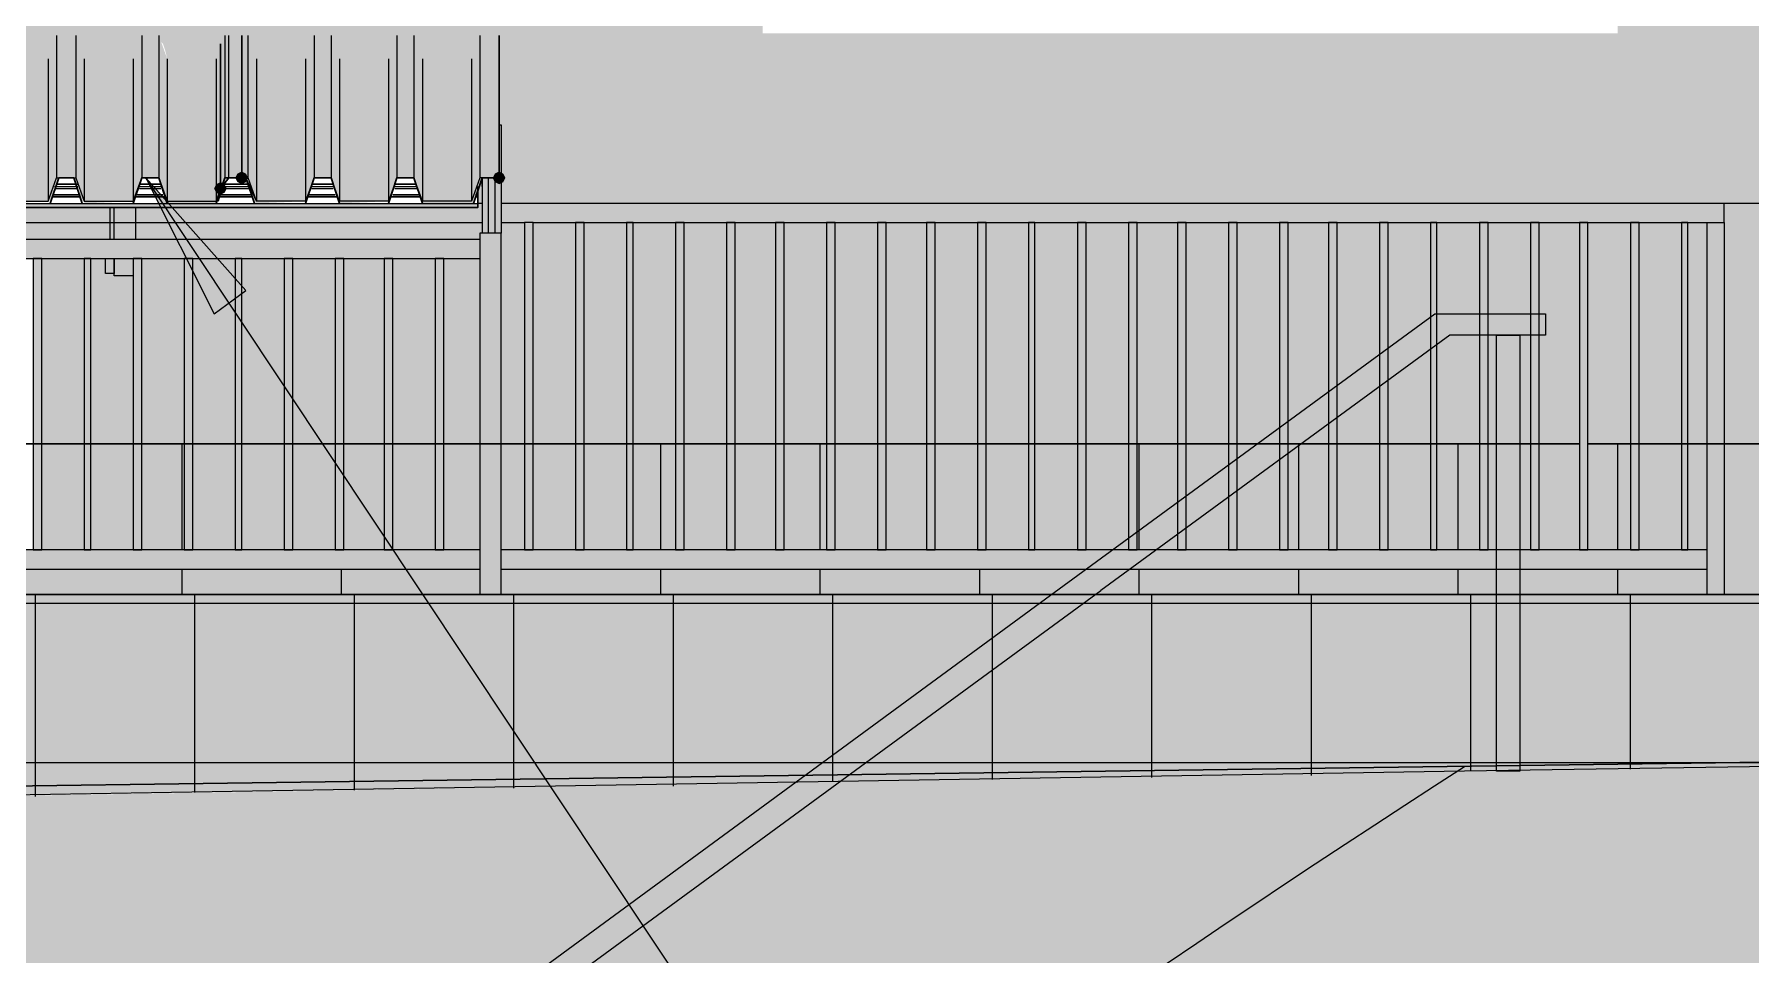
# Model space of a CAD drawing. Header units: millimetres. Extents: x -11345 to 411485, y -9810 to 73012.
# Drawn here: x 310653 to 314069, y 27571 to 29404 of the extents above; entities that cross this region are included whole.
import ezdxf

# ---------------------------------------------------------------- set-up
doc = ezdxf.new("R2010")
doc.units = ezdxf.units.MM
for name, color, linetype in [('PDF _Аннотация', 7, 'Continuous'), ('PDF _Крыша штриховка', 7, 'Continuous'), ('PDF _Линии', 7, 'Continuous'), ('PDF _Размеры-100', 7, 'Continuous'), ('PDF _Узлы', 7, 'Continuous')]:
    doc.layers.add(name, color=color, linetype=linetype)
for name, color, linetype, true_color in [('PDF _Крыша', 9, 'Continuous', 0x808080), ('PDF _Обобщенные модели', 7, 'Continuous', 0xb5bcbf), ('PDF _Ограждение', 7, 'Continuous', 0x7f7f7f), ('PDF _Стены штриховка поверхности', 7, 'Continuous', 0xcacbcc)]:
    doc.layers.add(name, color=color, linetype=linetype, true_color=true_color)

msp = doc.modelspace()

# ---------------------------------------------------------------- hatches: boundary and pattern name
at = {"layer": 'PDF _Аннотация', "transparency": 33554687}
msp.add_hatch(color=256, dxfattribs=at).paths.add_polyline_path([(311074.0257, 28893.50144), (310875.07289, 29117.85248), (310989.36493, 28893.50144), (311010.53012, 28846.93802)])
at = {"layer": 'PDF _Крыша', "true_color": 0x444f5b, "transparency": 33554559}
msp.add_hatch(color=251, dxfattribs=at).paths.add_polyline_path([(311535.42688, 29067.05602), (308038.9372, 29067.05602), (308038.9372, 29058.58994), (311535.42688, 29058.58994)])
at = {"layer": 'PDF _Линии', "transparency": 33554559}
for points in [[(311035.92835, 29096.68728), (311031.69531, 29105.15336), (311023.22924, 29109.3864), (311014.76316, 29105.15336), (311010.53012, 29096.68728), (311014.76316, 29088.22121), (311023.22924, 29083.98817), (311031.69531, 29088.22121)], [(311078.25874, 29117.85248), (311074.0257, 29126.31855), (311065.55962, 29130.55159), (311057.09354, 29126.31855), (311052.86051, 29117.85248), (311057.09354, 29109.3864), (311065.55962, 29105.15336), (311074.0257, 29109.3864)], [(311590.45638, 29117.85248), (311586.22334, 29126.31855), (311577.75726, 29130.55159), (311569.29118, 29126.31855), (311565.05815, 29117.85248), (311569.29118, 29109.3864), (311577.75726, 29105.15336), (311586.22334, 29109.3864)]]:
    msp.add_hatch(color=256, dxfattribs=at).paths.add_polyline_path(points)
at = {"layer": 'PDF _Обобщенные модели', "true_color": 0x51565c, "transparency": 33554559}
h = msp.add_hatch(color=251, dxfattribs=at)
h.paths.add_polyline_path([(311539.65992, 29401.46604), (311522.72776, 29354.90262), (311425.36788, 29354.90262), (311408.43573, 29401.46604), (311374.57142, 29401.46604), (311357.63927, 29354.90262), (311260.27938, 29354.90262), (311243.34723, 29401.46604), (311209.48292, 29401.46604), (311192.55077, 29354.90262), (311095.19089, 29354.90262), (311078.25874, 29401.46604), (311031.69531, 29401.46604), (311027.46228, 29388.76693), (311023.22924, 29384.53389), (311023.22924, 29371.83478), (311014.76316, 29354.90262), (310917.40328, 29354.90262), (310900.47113, 29401.46604), (310866.60682, 29401.46604), (310849.67466, 29354.90262), (310752.31478, 29354.90262), (310735.38263, 29401.46604), (310697.28528, 29401.46604), (310680.35313, 29354.90262), (310582.99325, 29354.90262), (310566.0611, 29401.46604), (310561.82806, 29401.46604), (310561.82806, 29405.69908), (310527.96375, 29405.69908), (310523.73071, 29397.23301), (310511.0316, 29384.53389), (310511.0316, 29354.90262), (310413.67172, 29354.90262), (310396.73956, 29405.69908), (310362.87525, 29405.69908), (310345.9431, 29354.90262), (310248.58322, 29354.90262), (310231.65107, 29405.69908), (310193.55372, 29405.69908), (310176.62157, 29354.90262), (310079.26169, 29354.90262), (310062.32953, 29405.69908), (310028.46523, 29405.69908), (310011.53307, 29354.90262), (309914.17319, 29354.90262), (309897.24104, 29405.69908), (309863.37673, 29401.46604), (309863.37673, 29232.14451), (309859.14369, 29354.90262), (309859.14369, 29401.46604), (309846.44458, 29354.90262), (309744.85166, 29354.90262), (309727.9195, 29405.69908), (309694.0552, 29405.69908), (309694.0552, 29401.46604), (309672.89, 29384.53389), (309672.89, 29354.90262), (309579.76316, 29354.90262), (309562.83101, 29405.69908), (309524.73366, 29405.69908), (309507.80151, 29354.90262), (309410.44163, 29354.90262), (309393.50947, 29405.69908), (309359.64517, 29405.69908), (309342.71301, 29354.90262), (309245.35313, 29354.90262), (309228.42098, 29405.69908), (309194.55667, 29405.69908), (309177.62452, 29354.90262), (309080.26464, 29354.90262), (309063.33248, 29405.69908), (309025.23514, 29405.69908), (309008.30298, 29354.90262), (308910.9431, 29354.90262), (308894.01095, 29405.69908), (308855.9136, 29405.69908), (308851.68056, 29397.23301), (308838.98145, 29384.53389), (308838.98145, 29354.90262), (308741.62157, 29354.90262), (308724.68941, 29405.69908), (308690.82511, 29405.69908), (308673.89295, 29354.90262), (308572.30003, 29354.90262), (308555.36788, 29405.69908), (308521.50357, 29405.69908), (308504.57142, 29354.90262), (308407.21154, 29354.90262), (308390.27938, 29405.69908), (308356.41508, 29405.69908), (308339.48292, 29354.90262), (308242.12304, 29354.90262), (308225.19089, 29405.69908), (308187.09354, 29405.69908), (308170.16139, 29354.90262), (308072.80151, 29354.90262), (308055.86936, 29405.69908), (308022.00505, 29405.69908), (308000.83986, 29384.53389), (308000.83986, 29096.68728), (308005.07289, 29096.68728), (308022.00505, 29117.85248), (308055.86936, 29117.85248), (308072.80151, 29071.28905), (308072.80151, 29067.05602), (308174.39443, 29067.05602), (308174.39443, 29071.28905), (308191.32658, 29117.85248), (308220.95785, 29117.85248), (308231.54045, 29094.57076), (308237.89, 29071.28905), (308242.12304, 29071.28905), (308242.12304, 29067.05602), (308339.48292, 29067.05602), (308339.48292, 29071.28905), (308356.41508, 29117.85248), (308390.27938, 29117.85248), (308407.21154, 29071.28905), (308407.21154, 29067.05602), (308504.57142, 29067.05602), (308508.80446, 29071.28905), (308521.50357, 29117.85248), (308555.36788, 29117.85248), (308572.30003, 29071.28905), (308572.30003, 29067.05602), (308673.89295, 29067.05602), (308673.89295, 29071.28905), (308690.82511, 29117.85248), (308724.68941, 29117.85248), (308741.62157, 29071.28905), (308741.62157, 29067.05602), (308838.98145, 29067.05602), (308838.98145, 29071.28905), (308847.44753, 29096.68728), (308850.47113, 29105.75808), (308860.14664, 29117.85248), (308894.01095, 29117.85248), (308910.9431, 29071.28905), (308910.9431, 29067.05602), (309012.53602, 29067.05602), (309012.53602, 29071.28905), (309029.46818, 29117.85248), (309059.09944, 29117.85248), (309063.33248, 29117.85248), (309069.68204, 29094.57076), (309059.09944, 29117.85248), (309076.0316, 29071.28905), (309080.26464, 29067.05602), (309177.62452, 29067.05602), (309177.62452, 29071.28905), (309194.55667, 29117.85248), (309228.42098, 29117.85248), (309245.35313, 29071.28905), (309245.35313, 29067.05602), (309342.71301, 29067.05602), (309342.71301, 29071.28905), (309359.64517, 29117.85248), (309393.50947, 29117.85248), (309410.44163, 29071.28905), (309410.44163, 29067.05602), (309512.03455, 29067.05602), (309512.03455, 29071.28905), (309528.9667, 29117.85248), (309558.59797, 29117.85248), (309569.18056, 29094.57076), (309575.53012, 29071.28905), (309579.76316, 29071.28905), (309579.76316, 29067.05602), (309677.12304, 29067.05602), (309677.12304, 29071.28905), (309685.58912, 29096.68728), (309688.7639, 29109.3864), (309694.0552, 29113.61944), (309694.0552, 29117.85248), (309727.9195, 29117.85248), (309744.85166, 29071.28905), (309744.85166, 29067.05602), (309846.44458, 29067.05602), (309846.44458, 29071.28905), (309863.37673, 29117.85248), (309897.24104, 29117.85248), (309914.17319, 29071.28905), (309914.17319, 29067.05602), (310011.53307, 29067.05602), (310011.53307, 29071.28905), (310028.46523, 29117.85248), (310062.32953, 29117.85248), (310079.26169, 29071.28905), (310079.26169, 29067.05602), (310180.85461, 29067.05602), (310180.85461, 29071.28905), (310197.78676, 29117.85248), (310227.41803, 29117.85248), (310231.65107, 29117.85248), (310238.00062, 29094.57076), (310227.41803, 29117.85248), (310244.35018, 29071.28905), (310248.58322, 29067.05602), (310345.9431, 29067.05602), (310345.9431, 29071.28905), (310362.87525, 29117.85248), (310396.73956, 29117.85248), (310413.67172, 29071.28905), (310413.67172, 29067.05602), (310511.0316, 29067.05602), (310511.0316, 29071.28905), (310519.49767, 29096.68728), (310523.73071, 29109.3864), (310527.96375, 29117.85248), (310527.96375, 29113.61944), (310532.19679, 29117.85248), (310532.19679, 29113.61944), (310557.59502, 29117.85248), (310566.0611, 29117.85248), (310582.99325, 29071.28905), (310582.99325, 29067.05602), (310684.58617, 29071.28905), (310701.51832, 29117.85248), (310731.14959, 29117.85248), (310741.73219, 29094.57076), (310748.08174, 29071.28905), (310752.31478, 29071.28905), (310752.31478, 29067.05602), (310849.67466, 29071.28905), (310866.60682, 29117.85248), (310900.47113, 29117.85248), (310917.40328, 29071.28905), (310917.40328, 29067.05602), (311014.76316, 29067.05602), (311018.9962, 29071.28905), (311025.92299, 29096.68728), (311027.46228, 29096.68728), (311027.46228, 29100.92032), (311026.93315, 29100.39119), (311027.46228, 29102.33133), (311027.46228, 29100.92032), (311031.69531, 29105.15336), (311028.23192, 29105.15336), (311031.69531, 29117.85248), (311031.69531, 29105.15336), (311035.92835, 29113.61944), (311040.16139, 29117.85248), (311074.0257, 29117.85248), (311078.25874, 29117.85248), (311084.60829, 29094.57076), (311074.0257, 29117.85248), (311090.95785, 29071.28905), (311095.19089, 29067.05602), (311192.55077, 29071.28905), (311209.48292, 29117.85248), (311243.34723, 29117.85248), (311260.27938, 29071.28905), (311260.27938, 29067.05602), (311357.63927, 29071.28905), (311374.57142, 29117.85248), (311408.43573, 29117.85248), (311425.36788, 29071.28905), (311425.36788, 29067.05602), (311526.9608, 29067.05602), (311526.9608, 29071.28905), (311543.89295, 29117.85248), (311577.75726, 29117.85248), (311577.75726, 29401.46604)])
h.paths.add_polyline_path([(311023.99888, 29096.68728), (311014.76316, 29071.28905), (311023.22924, 29096.68728), (311026.05126, 29102.33133), (311024.43868, 29097.89672), (311023.22924, 29096.68728)], flags=0)
at = {"layer": 'PDF _Ограждение', "true_color": 0xf7fbf5, "transparency": 33554559}
h = msp.add_hatch(color=7, dxfattribs=at)
h.paths.add_polyline_path([(308551.13484, 28956.99702), (308551.13484, 28377.07076), (308466.47407, 28377.07076), (308466.47407, 28956.99702)])
h.paths.add_polyline_path([(309050.63337, 28956.99702), (309050.63337, 28377.07076), (308965.9726, 28377.07076), (308965.9726, 28956.99702)], flags=0)
h.paths.add_polyline_path([(309249.58617, 28956.99702), (309249.58617, 28377.07076), (309164.9254, 28377.07076), (309164.9254, 28956.99702)], flags=0)
h.paths.add_polyline_path([(309266.51832, 28377.07076), (309266.51832, 28956.99702), (309351.17909, 28956.99702), (309351.17909, 28377.07076)], flags=0)
h.paths.add_polyline_path([(309368.11124, 28377.07076), (309368.11124, 28956.99702), (309452.77201, 28956.99702), (309452.77201, 28377.07076)], flags=0)
h.paths.add_polyline_path([(309749.08469, 28956.99702), (309749.08469, 28377.07076), (309668.65697, 28377.07076), (309668.65697, 28956.99702)], flags=0)
h.paths.add_polyline_path([(309952.27054, 28956.99702), (309952.27054, 28377.07076), (309867.60977, 28377.07076), (309867.60977, 28956.99702)], flags=0)
h.paths.add_polyline_path([(310151.22334, 28956.99702), (310151.22334, 28377.07076), (310066.56257, 28377.07076), (310066.56257, 28956.99702)], flags=0)
h.paths.add_polyline_path([(310350.17614, 28956.99702), (310350.17614, 28377.07076), (310265.51537, 28377.07076), (310265.51537, 28956.99702)], flags=0)
h.paths.add_polyline_path([(310951.26759, 28956.99702), (310951.26759, 28377.07076), (310866.60682, 28377.07076), (310866.60682, 28956.99702)], flags=0)
h.paths.add_polyline_path([(311150.22039, 28956.99702), (311150.22039, 28377.07076), (311065.55962, 28377.07076), (311065.55962, 28956.99702)], flags=0)
h.paths.add_polyline_path([(311167.15254, 28377.07076), (311167.15254, 28956.99702), (311251.81331, 28956.99702), (311251.81331, 28377.07076)], flags=0)
h.paths.add_polyline_path([(311450.76611, 28956.99702), (311450.76611, 28377.07076), (311366.10534, 28377.07076), (311366.10534, 28956.99702)], flags=0)
h.paths.add_polyline_path([(308352.18204, 28956.99702), (308352.18204, 28377.07076), (308250.58912, 28377.07076), (308250.58912, 28956.99702)], flags=0)
h.paths.add_polyline_path([(308364.88115, 28377.07076), (308364.88115, 28956.99702), (308449.54192, 28956.99702), (308449.54192, 28377.07076)], flags=0)
h.paths.add_polyline_path([(308568.067, 28377.07076), (308568.067, 28956.99702), (308652.72776, 28956.99702), (308652.72776, 28377.07076)], flags=0)
h.paths.add_polyline_path([(308665.42688, 28377.07076), (308665.42688, 28956.99702), (308750.08764, 28956.99702), (308750.08764, 28377.07076)], flags=0)
h.paths.add_polyline_path([(308767.0198, 28377.07076), (308767.0198, 28956.99702), (308851.68056, 28956.99702), (308851.68056, 28377.07076)], flags=0)
h.paths.add_polyline_path([(308868.61272, 28377.07076), (308868.61272, 28956.99702), (308949.04045, 28956.99702), (308949.04045, 28377.07076)], flags=0)
h.paths.add_polyline_path([(309067.56552, 28377.07076), (309067.56552, 28956.99702), (309152.22629, 28956.99702), (309152.22629, 28377.07076)], flags=0)
h.paths.add_polyline_path([(309465.47113, 28377.07076), (309465.47113, 28956.99702), (309550.13189, 28956.99702), (309550.13189, 28377.07076)], flags=0)
h.paths.add_polyline_path([(309567.06405, 28377.07076), (309567.06405, 28956.99702), (309651.72481, 28956.99702), (309651.72481, 28377.07076)], flags=0)
h.paths.add_polyline_path([(309766.01685, 28377.07076), (309766.01685, 28956.99702), (309850.67761, 28956.99702), (309850.67761, 28377.07076)], flags=0)
h.paths.add_polyline_path([(309964.96965, 28377.07076), (309964.96965, 28956.99702), (310049.63042, 28956.99702), (310049.63042, 28377.07076)], flags=0)
h.paths.add_polyline_path([(310168.15549, 28377.07076), (310168.15549, 28956.99702), (310252.81626, 28956.99702), (310252.81626, 28377.07076)], flags=0)
h.paths.add_polyline_path([(310367.10829, 28377.07076), (310367.10829, 28956.99702), (310451.76906, 28956.99702), (310451.76906, 28377.07076)], flags=0)
h.paths.add_polyline_path([(310468.70121, 28377.07076), (310468.70121, 28956.99702), (310549.12894, 28956.99702), (310549.12894, 28377.07076)], flags=0)
h.paths.add_polyline_path([(310566.0611, 28377.07076), (310566.0611, 28956.99702), (310650.72186, 28956.99702), (310650.72186, 28377.07076)], flags=0)
h.paths.add_polyline_path([(310667.65402, 28377.07076), (310667.65402, 28956.99702), (310752.31478, 28956.99702), (310752.31478, 28377.07076)], flags=0)
h.paths.add_polyline_path([(310765.0139, 28377.07076), (310765.0139, 28956.99702), (310849.67466, 28956.99702), (310849.67466, 28377.07076)], flags=0)
h.paths.add_polyline_path([(310968.19974, 28377.07076), (310968.19974, 28956.99702), (311052.86051, 28956.99702), (311052.86051, 28377.07076)], flags=0)
h.paths.add_polyline_path([(311268.74546, 28377.07076), (311268.74546, 28956.99702), (311349.17319, 28956.99702), (311349.17319, 28377.07076)], flags=0)
h.paths.add_polyline_path([(308250.58912, 28338.97342), (311539.65992, 28338.97342), (311539.65992, 28288.17696), (311581.9903, 28288.17696), (311581.9903, 28338.97342), (313982.12304, 28338.97342), (313982.12304, 28288.17696), (314015.98735, 28288.17696), (314015.98735, 29067.05602), (311581.9903, 29067.05602), (311581.9903, 29223.67843), (311577.75726, 29223.67843), (311577.75726, 29117.85248), (311543.89295, 29117.85248), (311543.89295, 29067.05602), (311535.42688, 29067.05602), (311535.42688, 29058.58994), (310853.9077, 29058.58994), (310853.9077, 29028.95867), (311543.89295, 29028.95867), (311543.89295, 29007.79348), (311539.65992, 29007.79348), (311539.65992, 28995.09436), (310811.57732, 28995.09436), (310811.57732, 29058.58994), (310286.68056, 29058.58994), (310286.68056, 29028.95867), (310803.11124, 29028.95867), (310803.11124, 28995.09436), (310248.58322, 28995.09436), (310248.58322, 29058.58994), (309287.68351, 29058.58994), (309287.68351, 29028.95867), (310240.11714, 29028.95867), (310240.11714, 28995.09436), (309245.35313, 28995.09436), (309245.35313, 29058.58994), (308288.68646, 29058.58994), (308288.68646, 29028.95867), (309236.88705, 29028.95867), (309236.88705, 28995.09436), (308250.58912, 28995.09436), (308250.58912, 29003.56044), (308246.35608, 29003.56044), (308246.35608, 29058.58994), (308242.12304, 29058.58994), (308242.12304, 29003.56044), (308229.42393, 29003.56044), (308229.42393, 29058.58994), (308220.95785, 29058.58994), (308220.95785, 28288.17696), (308250.58912, 28288.17696)], flags=0)
h.paths.add_polyline_path([(311581.9903, 28377.07076), (311581.9903, 29028.95867), (311628.55372, 29028.95867), (311628.55372, 28377.07076)], flags=0)
h.paths.add_polyline_path([(312928.09649, 28377.07076), (312847.66877, 28377.07076), (312847.66877, 29028.95867), (312928.09649, 29028.95867)], flags=0)
h.paths.add_polyline_path([(313330.23514, 28377.07076), (313245.57437, 28377.07076), (313245.57437, 29028.95867), (313330.23514, 29028.95867)], flags=0)
h.paths.add_polyline_path([(313630.78086, 28377.07076), (313546.12009, 28377.07076), (313546.12009, 29028.95867), (313630.78086, 29028.95867)], flags=0)
h.paths.add_polyline_path([(313647.71301, 28377.07076), (313647.71301, 29028.95867), (313728.14074, 29028.95867), (313728.14074, 28377.07076)], flags=0)
h.paths.add_polyline_path([(313745.07289, 28377.07076), (313745.07289, 29028.95867), (313829.73366, 29028.95867), (313829.73366, 28377.07076)], flags=0)
h.paths.add_polyline_path([(313846.66582, 28377.07076), (313846.66582, 29028.95867), (313931.32658, 29028.95867), (313931.32658, 28377.07076)], flags=0)
h.paths.add_polyline_path([(311467.69826, 28377.07076), (311467.69826, 28956.99702), (311539.65992, 28956.99702), (311539.65992, 28377.07076)], flags=0)
h.paths.add_polyline_path([(311645.48587, 28377.07076), (311645.48587, 29028.95867), (311730.14664, 29028.95867), (311730.14664, 28377.07076)], flags=0)
h.paths.add_polyline_path([(311747.07879, 28377.07076), (311747.07879, 29028.95867), (311831.73956, 29028.95867), (311831.73956, 28377.07076)], flags=0)
h.paths.add_polyline_path([(311844.43868, 28377.07076), (311844.43868, 29028.95867), (311929.09944, 29028.95867), (311929.09944, 28377.07076)], flags=0)
h.paths.add_polyline_path([(312128.05225, 28377.07076), (312047.62452, 28377.07076), (312047.62452, 29028.95867), (312128.05225, 29028.95867)], flags=0)
h.paths.add_polyline_path([(312144.9844, 28377.07076), (312144.9844, 29028.95867), (312229.64517, 29028.95867), (312229.64517, 28377.07076)], flags=0)
h.paths.add_polyline_path([(312246.57732, 28377.07076), (312246.57732, 29028.95867), (312331.23809, 29028.95867), (312331.23809, 28377.07076)], flags=0)
h.paths.add_polyline_path([(312631.78381, 28377.07076), (312547.12304, 28377.07076), (312547.12304, 29028.95867), (312631.78381, 29028.95867)], flags=0)
h.paths.add_polyline_path([(313944.0257, 28377.07076), (313944.0257, 29028.95867), (313982.12304, 29028.95867), (313982.12304, 28377.07076)], flags=0)
h.paths.add_polyline_path([(313529.18794, 28377.07076), (313444.52717, 28377.07076), (313444.52717, 29028.95867), (313529.18794, 29028.95867)], flags=0)
h.paths.add_polyline_path([(313347.16729, 28377.07076), (313347.16729, 29028.95867), (313431.82806, 29028.95867), (313431.82806, 28377.07076)], flags=0)
h.paths.add_polyline_path([(313228.64222, 28377.07076), (313148.21449, 28377.07076), (313148.21449, 29028.95867), (313228.64222, 29028.95867)], flags=0)
h.paths.add_polyline_path([(313131.28233, 28377.07076), (313046.62157, 28377.07076), (313046.62157, 29028.95867), (313131.28233, 29028.95867)], flags=0)
h.paths.add_polyline_path([(312945.02865, 28377.07076), (312945.02865, 29028.95867), (313029.68941, 29028.95867), (313029.68941, 28377.07076)], flags=0)
h.paths.add_polyline_path([(312830.73661, 28377.07076), (312746.07584, 28377.07076), (312746.07584, 29028.95867), (312830.73661, 29028.95867)], flags=0)
h.paths.add_polyline_path([(312644.48292, 28377.07076), (312644.48292, 29028.95867), (312729.14369, 29028.95867), (312729.14369, 28377.07076)], flags=0)
h.paths.add_polyline_path([(312530.19089, 28377.07076), (312445.53012, 28377.07076), (312445.53012, 29028.95867), (312530.19089, 29028.95867)], flags=0)
h.paths.add_polyline_path([(312348.17024, 28377.07076), (312348.17024, 29028.95867), (312428.59797, 29028.95867), (312428.59797, 28377.07076)], flags=0)
h.paths.add_polyline_path([(311946.0316, 28377.07076), (311946.0316, 29028.95867), (312030.69236, 29028.95867), (312030.69236, 28377.07076)], flags=0)
at = {"layer": 'PDF _Ограждение', "true_color": 0x383e42, "transparency": 33554559}
for points in [[(310853.9077, 29058.58994), (310811.57732, 29058.58994), (310811.57732, 28995.09436), (310853.9077, 28995.09436)], [(310849.67466, 28956.99702), (310794.64517, 28956.99702), (310794.64517, 28927.36575), (310811.57732, 28927.36575), (310811.57732, 28923.13271), (310849.67466, 28923.13271)]]:
    msp.add_hatch(color=250, dxfattribs=at).paths.add_polyline_path(points)
at = {"layer": 'PDF _Стены штриховка поверхности', "transparency": 33554687}
h = msp.add_hatch(color=256, dxfattribs=at)
h.paths.add_polyline_path([(309025.23514, 29405.69908), (308894.01095, 29405.69908), (308910.9431, 29354.90262), (309008.30298, 29354.90262)])
h.paths.add_polyline_path([(309194.55667, 29405.69908), (309063.33248, 29405.69908), (309080.26464, 29354.90262), (309177.62452, 29354.90262)])
h.paths.add_polyline_path([(309359.64517, 29405.69908), (309228.42098, 29405.69908), (309245.35313, 29354.90262), (309342.71301, 29354.90262)])
h.paths.add_polyline_path([(309524.73366, 29405.69908), (309393.50947, 29405.69908), (309410.44163, 29354.90262), (309507.80151, 29354.90262)])
h.paths.add_polyline_path([(309863.37673, 29405.69908), (309727.9195, 29405.69908), (309744.85166, 29354.90262), (309846.44458, 29354.90262)])
h.paths.add_polyline_path([(309694.0552, 29405.69908), (309562.83101, 29405.69908), (309567.06405, 29384.53389), (309579.76316, 29354.90262), (309672.89, 29354.90262), (309672.89, 29384.53389)])
h.paths.add_polyline_path([(308356.41508, 29405.69908), (308225.19089, 29405.69908), (308242.12304, 29354.90262), (308339.48292, 29354.90262)])
h.paths.add_polyline_path([(308521.50357, 29405.69908), (308390.27938, 29405.69908), (308407.21154, 29354.90262), (308504.57142, 29354.90262)])
h.paths.add_polyline_path([(308690.82511, 29405.69908), (308555.36788, 29405.69908), (308572.30003, 29354.90262), (308673.89295, 29354.90262)])
h.paths.add_polyline_path([(308855.9136, 29405.69908), (308724.68941, 29405.69908), (308724.68941, 29397.23301), (308728.92245, 29384.53389), (308741.62157, 29359.13566), (308741.62157, 29354.90262), (308838.98145, 29354.90262), (308838.98145, 29384.53389), (308851.68056, 29397.23301)])
h.paths.add_polyline_path([(313804.33543, 31784.66663), (313804.33543, 29405.69908), (312102.65402, 29405.69908), (312102.65402, 31788.89967)])
h.paths.add_polyline_path([(315738.83396, 28588.72268), (315738.83396, 33058.81118), (304936.12009, 33058.81118), (304936.12009, 29270.24186), (304186.87231, 29270.24186), (304186.87231, 33058.81118), (300563.39148, 33058.81118), (300563.39148, 28588.72268), (308220.95785, 28588.72268), (308220.95785, 29058.58994), (308038.9372, 29058.58994), (308038.9372, 29117.85248), (308034.70416, 29117.85248), (308022.00505, 29113.61944), (308005.07289, 29096.68728), (308000.83986, 29096.68728), (308000.83986, 29270.24186), (308005.07289, 29384.53389), (308022.00505, 29405.69908), (308055.86936, 29405.69908), (308072.80151, 29354.90262), (308170.16139, 29354.90262), (308187.09354, 29405.69908), (308208.25874, 29405.69908), (308208.25874, 31788.89967), (309914.17319, 31788.89967), (309914.17319, 29405.69908), (309897.24104, 29405.69908), (309914.17319, 29354.90262), (310011.53307, 29354.90262), (310028.46523, 29405.69908), (310062.32953, 29405.69908), (310079.26169, 29354.90262), (310176.62157, 29354.90262), (310193.55372, 29405.69908), (310231.65107, 29405.69908), (310248.58322, 29354.90262), (310345.9431, 29354.90262), (310362.87525, 29405.69908), (310396.73956, 29405.69908), (310400.9726, 29397.23301), (310413.67172, 29359.13566), (310413.67172, 29354.90262), (310511.0316, 29354.90262), (310511.0316, 29384.53389), (310523.73071, 29397.23301), (310527.96375, 29405.69908), (310566.0611, 29401.46604), (310582.99325, 29354.90262), (310680.35313, 29354.90262), (310697.28528, 29401.46604), (310735.38263, 29401.46604), (310752.31478, 29354.90262), (310849.67466, 29354.90262), (310866.60682, 29401.46604), (310900.47113, 29401.46604), (310904.70416, 29388.76693), (310908.9372, 29384.53389), (310913.17024, 29371.83478), (310917.40328, 29354.90262), (311014.76316, 29354.90262), (311023.22924, 29371.83478), (311023.22924, 29384.53389), (311027.46228, 29388.76693), (311031.69531, 29401.46604), (311078.25874, 29401.46604), (311095.19089, 29354.90262), (311192.55077, 29354.90262), (311209.48292, 29401.46604), (311243.34723, 29401.46604), (311260.27938, 29354.90262), (311357.63927, 29354.90262), (311374.57142, 29401.46604), (311408.43573, 29401.46604), (311425.36788, 29354.90262), (311522.72776, 29354.90262), (311539.65992, 29401.46604), (311577.75726, 29401.46604), (311577.75726, 29223.67843), (311581.9903, 29223.67843), (311581.9903, 29067.05602), (314015.98735, 29067.05602), (314015.98735, 28588.72268)], flags=0)
h.paths.add_polyline_path([(311628.55372, 29028.95867), (311581.9903, 29028.95867), (311581.9903, 28588.72268), (311628.55372, 28588.72268)])
for points in [[(311543.89295, 29067.05602), (311543.89295, 29117.85248), (311535.42688, 29100.92032), (311535.42688, 29067.05602)], [(310803.11124, 29028.95867), (310286.68056, 29028.95867), (310286.68056, 28995.09436), (310803.11124, 28995.09436)], [(311543.89295, 29028.95867), (310853.9077, 29028.95867), (310853.9077, 28995.09436), (311539.65992, 28995.09436), (311539.65992, 29007.79348), (311543.89295, 29007.79348)], [(311730.14664, 29028.95867), (311645.48587, 29028.95867), (311645.48587, 28588.72268), (311730.14664, 28588.72268)], [(311831.73956, 29028.95867), (311747.07879, 29028.95867), (311747.07879, 28588.72268), (311831.73956, 28588.72268)], [(311929.09944, 29028.95867), (311844.43868, 29028.95867), (311844.43868, 28588.72268), (311929.09944, 28588.72268)], [(312030.69236, 29028.95867), (311946.0316, 29028.95867), (311946.0316, 28588.72268), (312030.69236, 28588.72268)], [(312128.05225, 29028.95867), (312047.62452, 29028.95867), (312047.62452, 28588.72268), (312128.05225, 28588.72268)], [(312229.64517, 29028.95867), (312144.9844, 29028.95867), (312144.9844, 28588.72268), (312229.64517, 28588.72268)], [(312331.23809, 29028.95867), (312246.57732, 29028.95867), (312246.57732, 28588.72268), (312331.23809, 28588.72268)], [(312428.59797, 29028.95867), (312348.17024, 29028.95867), (312348.17024, 28588.72268), (312428.59797, 28588.72268)], [(312530.19089, 29028.95867), (312445.53012, 29028.95867), (312445.53012, 28588.72268), (312530.19089, 28588.72268)], [(312631.78381, 29028.95867), (312547.12304, 29028.95867), (312547.12304, 28588.72268), (312631.78381, 28588.72268)], [(312729.14369, 29028.95867), (312644.48292, 29028.95867), (312644.48292, 28588.72268), (312729.14369, 28588.72268)], [(312830.73661, 29028.95867), (312746.07584, 29028.95867), (312746.07584, 28588.72268), (312830.73661, 28588.72268)], [(312928.09649, 29028.95867), (312847.66877, 29028.95867), (312847.66877, 28588.72268), (312928.09649, 28588.72268)], [(313029.68941, 29028.95867), (312945.02865, 29028.95867), (312945.02865, 28588.72268), (313029.68941, 28588.72268)], [(313131.28233, 29028.95867), (313046.62157, 29028.95867), (313046.62157, 28588.72268), (313131.28233, 28588.72268)], [(313228.64222, 29028.95867), (313148.21449, 29028.95867), (313148.21449, 28588.72268), (313228.64222, 28588.72268)], [(313330.23514, 29028.95867), (313245.57437, 29028.95867), (313245.57437, 28588.72268), (313330.23514, 28588.72268)], [(313431.82806, 29028.95867), (313347.16729, 29028.95867), (313347.16729, 28588.72268), (313431.82806, 28588.72268)], [(313529.18794, 29028.95867), (313444.52717, 29028.95867), (313444.52717, 28588.72268), (313529.18794, 28588.72268)], [(313630.78086, 29028.95867), (313546.12009, 29028.95867), (313546.12009, 28588.72268), (313630.78086, 28588.72268)], [(313728.14074, 29028.95867), (313647.71301, 29028.95867), (313647.71301, 28588.72268), (313728.14074, 28588.72268)], [(313829.73366, 29028.95867), (313745.07289, 29028.95867), (313745.07289, 28588.72268), (313829.73366, 28588.72268)], [(313931.32658, 29028.95867), (313846.66582, 29028.95867), (313846.66582, 28588.72268), (313931.32658, 28588.72268)], [(313982.12304, 29028.95867), (313944.0257, 29028.95867), (313944.0257, 28588.72268), (313982.12304, 28588.72268)], [(310752.31478, 28956.99702), (310667.65402, 28956.99702), (310667.65402, 28588.72268), (310752.31478, 28588.72268)], [(310794.64517, 28956.99702), (310765.0139, 28956.99702), (310765.0139, 28588.72268), (310849.67466, 28588.72268), (310849.67466, 28923.13271), (310811.57732, 28923.13271), (310811.57732, 28927.36575), (310794.64517, 28927.36575)], [(310951.26759, 28956.99702), (310866.60682, 28956.99702), (310866.60682, 28588.72268), (310951.26759, 28588.72268)], [(311052.86051, 28956.99702), (310968.19974, 28956.99702), (310968.19974, 28588.72268), (311052.86051, 28588.72268)], [(311150.22039, 28956.99702), (311065.55962, 28956.99702), (311065.55962, 28588.72268), (311150.22039, 28588.72268)], [(311251.81331, 28956.99702), (311167.15254, 28956.99702), (311167.15254, 28588.72268), (311251.81331, 28588.72268)], [(311349.17319, 28956.99702), (311268.74546, 28956.99702), (311268.74546, 28588.72268), (311349.17319, 28588.72268)], [(311450.76611, 28956.99702), (311366.10534, 28956.99702), (311366.10534, 28588.72268), (311450.76611, 28588.72268)], [(311539.65992, 28956.99702), (311467.69826, 28956.99702), (311467.69826, 28588.72268), (311539.65992, 28588.72268)]]:
    msp.add_hatch(color=256, dxfattribs=at).paths.add_polyline_path(points)
at = {"layer": 'PDF _Стены штриховка поверхности', "true_color": 0x3a3a3a, "transparency": 33554687}
h = msp.add_hatch(color=250, dxfattribs=at)
h.paths.add_polyline_path([(308161.69531, 28288.17696), (308161.69531, 27852.17401), (308157.46228, 28283.94392), (308157.46228, 28288.17696), (308140.53012, 28283.94392), (308140.53012, 28288.17696), (308157.46228, 28288.17696)])
h.paths.add_polyline_path([(316225.63337, 27979.16516), (316293.36198, 27979.16516), (318464.91065, 28017.2625), (318524.17319, 28017.2625), (321474.60092, 28055.35985), (321474.60092, 28127.3215), (321504.23219, 28127.3215), (321504.23219, 28237.3805), (321571.9608, 28237.3805), (321571.9608, 28436.3333), (321686.25284, 28436.3333), (321686.25284, 28525.22711), (321588.89295, 28508.29495), (321588.89295, 28516.76103), (321576.19384, 28512.52799), (321567.72776, 28563.32445), (321584.65992, 28567.55749), (321584.65992, 28571.79053), (321648.15549, 28588.72268), (318363.31773, 28588.72268), (318363.31773, 28288.17696), (318329.45343, 28288.17696), (318329.45343, 28338.97342), (316441.51832, 28338.97342), (316441.51832, 28288.17696), (316407.65402, 28288.17696), (316407.65402, 28588.72268), (315840.42688, 28588.72268), (315840.42688, 28233.14746), (315836.19384, 28224.68138), (315831.9608, 28216.21531), (315823.49472, 28203.51619), (315815.02865, 28195.05012), (315802.32953, 28190.81708), (315776.9313, 28190.81708), (315764.23219, 28195.05012), (315755.76611, 28203.51619), (315743.067, 28216.21531), (315738.83396, 28224.68138), (315738.83396, 28588.72268), (314015.98735, 28588.72268), (314015.98735, 28288.17696), (313982.12304, 28288.17696), (313982.12304, 28338.97342), (311581.9903, 28338.97342), (311581.9903, 28288.17696), (311539.65992, 28288.17696), (311539.65992, 28338.97342), (308250.58912, 28338.97342), (308250.58912, 28288.17696), (308220.95785, 28288.17696), (308220.95785, 28588.72268), (300563.39148, 28588.72268), (300563.39148, 28042.66073), (300559.15844, 28029.96162), (300550.69236, 28021.49554), (300542.22629, 28013.02947), (300529.52717, 28008.79643), (300504.12894, 28008.79643), (300491.42983, 28013.02947), (300478.73071, 28021.49554), (300470.26464, 28029.96162), (300466.0316, 28042.66073), (300466.0316, 28588.72268), (300114.68941, 28584.48964), (300114.68941, 28588.72268), (300123.15549, 28588.72268), (300123.15549, 28787.67548), (300106.22334, 28787.67548), (300106.22334, 28588.72268), (298929.43868, 28588.72268), (298933.67172, 28140.02062), (298933.67172, 28072.292), (298929.43868, 28072.292), (298929.43868, 27974.93212), (298925.20564, 27962.23301), (298916.73956, 27953.76693), (298908.27348, 27949.53389), (298899.80741, 27945.30085), (298887.10829, 27945.30085), (298870.17614, 27949.53389), (298865.9431, 27953.76693), (298857.47702, 27957.99997), (298853.24399, 27970.69908), (298849.01095, 27974.93212), (298849.01095, 28072.292), (298832.07879, 28072.292), (298832.07879, 28089.22416), (298844.77791, 28089.22416), (298844.77791, 28140.02062), (298849.01095, 28140.02062), (298849.01095, 28588.72268), (298802.44753, 28588.72268), (297905.0434, 28140.02062), (297807.68351, 28089.22416), (297769.58617, 28072.292), (297617.19679, 27996.09731), (297579.09944, 27974.93212), (297566.40033, 27970.69908), (297545.23514, 27957.99997), (297532.53602, 27953.76693), (297524.06995, 27949.53389), (297515.60387, 27945.30085), (297299.71891, 27835.24186), (297299.71891, 27695.55159), (299111.45933, 27767.51324), (299141.09059, 27767.51324), (299331.57732, 27775.97932), (299877.63927, 27767.51324), (299907.27054, 27767.51324), (300093.52422, 27763.2802), (300114.68941, 27763.2802), (301139.08469, 27775.97932), (308093.9667, 27847.94097), (308093.9667, 27843.70793), (308102.43278, 27847.94097), (308161.69531, 27847.94097), (308386.04635, 27852.17401), (314168.37673, 27945.30085), (314189.54192, 27945.30085), (314253.0375, 27949.53389), (314324.99915, 27949.53389), (316221.40033, 27979.16516), (316225.63337, 28190.81708)], flags=0)
for points in [[(310752.31478, 28588.72268), (310667.65402, 28588.72268), (310667.65402, 28377.07076), (310752.31478, 28377.07076)], [(310849.67466, 28588.72268), (310765.0139, 28588.72268), (310765.0139, 28377.07076), (310849.67466, 28377.07076)], [(310951.26759, 28588.72268), (310866.60682, 28588.72268), (310866.60682, 28377.07076), (310951.26759, 28377.07076)], [(311052.86051, 28588.72268), (310968.19974, 28588.72268), (310968.19974, 28377.07076), (311052.86051, 28377.07076)], [(311150.22039, 28588.72268), (311065.55962, 28588.72268), (311065.55962, 28377.07076), (311150.22039, 28377.07076)], [(311251.81331, 28588.72268), (311167.15254, 28588.72268), (311167.15254, 28377.07076), (311251.81331, 28377.07076)], [(311349.17319, 28588.72268), (311268.74546, 28588.72268), (311268.74546, 28377.07076), (311349.17319, 28377.07076)], [(311450.76611, 28588.72268), (311366.10534, 28588.72268), (311366.10534, 28377.07076), (311450.76611, 28377.07076)], [(311539.65992, 28588.72268), (311467.69826, 28588.72268), (311467.69826, 28377.07076), (311539.65992, 28377.07076)], [(311628.55372, 28588.72268), (311581.9903, 28588.72268), (311581.9903, 28377.07076), (311628.55372, 28377.07076)], [(311730.14664, 28588.72268), (311645.48587, 28588.72268), (311645.48587, 28377.07076), (311730.14664, 28377.07076)], [(311831.73956, 28588.72268), (311747.07879, 28588.72268), (311747.07879, 28377.07076), (311831.73956, 28377.07076)], [(311929.09944, 28588.72268), (311844.43868, 28588.72268), (311844.43868, 28377.07076), (311929.09944, 28377.07076)], [(312030.69236, 28588.72268), (311946.0316, 28588.72268), (311946.0316, 28377.07076), (312030.69236, 28377.07076)], [(312128.05225, 28588.72268), (312047.62452, 28588.72268), (312047.62452, 28377.07076), (312128.05225, 28377.07076)], [(312229.64517, 28588.72268), (312144.9844, 28588.72268), (312144.9844, 28377.07076), (312229.64517, 28377.07076)], [(312331.23809, 28588.72268), (312246.57732, 28588.72268), (312246.57732, 28377.07076), (312331.23809, 28377.07076)], [(312428.59797, 28588.72268), (312348.17024, 28588.72268), (312348.17024, 28377.07076), (312428.59797, 28377.07076)], [(312530.19089, 28588.72268), (312445.53012, 28588.72268), (312445.53012, 28377.07076), (312530.19089, 28377.07076)], [(312631.78381, 28588.72268), (312547.12304, 28588.72268), (312547.12304, 28377.07076), (312631.78381, 28377.07076)], [(312729.14369, 28588.72268), (312644.48292, 28588.72268), (312644.48292, 28377.07076), (312729.14369, 28377.07076)], [(312830.73661, 28588.72268), (312746.07584, 28588.72268), (312746.07584, 28377.07076), (312830.73661, 28377.07076)], [(312928.09649, 28588.72268), (312847.66877, 28588.72268), (312847.66877, 28377.07076), (312928.09649, 28377.07076)], [(313029.68941, 28588.72268), (312945.02865, 28588.72268), (312945.02865, 28377.07076), (313029.68941, 28377.07076)], [(313131.28233, 28588.72268), (313046.62157, 28588.72268), (313046.62157, 28377.07076), (313131.28233, 28377.07076)], [(313228.64222, 28588.72268), (313148.21449, 28588.72268), (313148.21449, 28377.07076), (313228.64222, 28377.07076)], [(313330.23514, 28588.72268), (313245.57437, 28588.72268), (313245.57437, 28377.07076), (313330.23514, 28377.07076)], [(313431.82806, 28588.72268), (313347.16729, 28588.72268), (313347.16729, 28377.07076), (313431.82806, 28377.07076)], [(313529.18794, 28588.72268), (313444.52717, 28588.72268), (313444.52717, 28377.07076), (313529.18794, 28377.07076)], [(313630.78086, 28588.72268), (313546.12009, 28588.72268), (313546.12009, 28377.07076), (313630.78086, 28377.07076)], [(313728.14074, 28588.72268), (313647.71301, 28588.72268), (313647.71301, 28377.07076), (313728.14074, 28377.07076)], [(313829.73366, 28588.72268), (313745.07289, 28588.72268), (313745.07289, 28377.07076), (313829.73366, 28377.07076)], [(313931.32658, 28588.72268), (313846.66582, 28588.72268), (313846.66582, 28377.07076), (313931.32658, 28377.07076)], [(313982.12304, 28588.72268), (313944.0257, 28588.72268), (313944.0257, 28377.07076), (313982.12304, 28377.07076)]]:
    msp.add_hatch(color=250, dxfattribs=at).paths.add_polyline_path(points)
at = {"layer": 'PDF _Узлы', "true_color": 0xffffff, "transparency": 33554687}
msp.add_hatch(color=7, dxfattribs=at).paths.add_polyline_path([(322841.87231, 27936.83478), (322841.87231, 28076.52504), (321859.80741, 28059.59289), (321504.23219, 28055.35985), (318138.9667, 28008.79643), (313609.61567, 27936.83478), (310765.0139, 27890.27135), (309203.02275, 27864.87312), (308034.70416, 27843.70793), (306481.17909, 27831.00882), (301113.68646, 27775.97932), (300093.52422, 27763.2802), (299331.57732, 27775.97932), (299064.8959, 27763.2802), (296537.77201, 27665.92032), (296537.77201, 24228.69318), (345725.67761, 24228.69318), (345725.67761, 27831.00882), (345264.27643, 27843.70793), (344718.21449, 27864.87312), (343968.9667, 27890.27135), (342055.63337, 27936.83478)])

# ---------------------------------------------------------------- linework, layer by layer
at = {"layer": 'PDF _Аннотация', "lineweight": 9}
msp.add_lwpolyline([(317292.35903, 28703.01472), (314621.31183, 23483.67843), (315434.0552, 23483.67843), (314621.31183, 23483.67843), (310875.07289, 29117.85248)], dxfattribs=at)
msp.add_lwpolyline([(310875.07289, 29117.85248), (311010.53012, 28846.93802), (311074.0257, 28893.50144)], close=True, dxfattribs=at)
at = {"layer": 'PDF _Крыша', "color": 7, "lineweight": 9}
msp.add_lwpolyline([(308038.9372, 29067.05602), (311535.42688, 29067.05602)], dxfattribs=at)
at = {"layer": 'PDF _Крыша штриховка', "lineweight": 9}
for points in [[(310735.38263, 29105.15336), (310697.28528, 29105.15336), (310739.61567, 29105.15336)], [(311027.46228, 29105.15336), (311078.25874, 29105.15336), (311031.69531, 29105.15336)], [(310688.81921, 29079.75513), (310743.84871, 29079.75513)], [(310693.05225, 29100.92032), (310739.61567, 29100.92032)], [(310693.05225, 29096.68728), (310739.61567, 29096.68728)], [(310858.14074, 29083.98817), (310908.9372, 29083.98817), (310853.9077, 29083.98817)], [(310853.9077, 29079.75513), (310913.17024, 29079.75513)], [(310862.37378, 29100.92032), (310904.70416, 29100.92032)], [(310862.37378, 29096.68728), (310904.70416, 29096.68728)], [(311086.72481, 29079.75513), (311018.9962, 29079.75513), (311086.72481, 29079.75513), (311023.22924, 29079.75513)], [(311027.46228, 29100.92032), (311082.49177, 29100.92032)], [(311027.46228, 29096.68728), (311082.49177, 29096.68728)], [(311196.78381, 29079.75513), (311247.58027, 29079.75513), (311256.04635, 29079.75513)], [(311205.24989, 29100.92032), (311247.58027, 29100.92032)], [(311205.24989, 29096.68728), (311247.58027, 29096.68728)], [(311361.87231, 29079.75513), (311421.13484, 29079.75513)], [(311370.33838, 29100.92032), (311412.66877, 29100.92032)], [(311370.33838, 29096.68728), (311416.9018, 29096.68728)], [(311531.19384, 29079.75513), (311535.42688, 29079.75513)], [(311535.42688, 29100.92032), (311535.42688, 29100.92032)], [(311535.42688, 29096.68728), (311535.42688, 29096.68728)]]:
    msp.add_lwpolyline(points, dxfattribs=at)
for points in [[(310904.70416, 29105.15336), (310862.37378, 29105.15336)], [(311247.58027, 29105.15336), (311205.24989, 29105.15336)], [(311412.66877, 29105.15336), (311370.33838, 29105.15336)], [(310743.84871, 29083.98817), (310688.81921, 29083.98817)], [(310743.84871, 29079.75513), (310688.81921, 29079.75513)], [(310913.17024, 29079.75513), (310853.9077, 29079.75513)], [(311086.72481, 29083.98817), (311023.22924, 29083.98817)], [(311251.81331, 29083.98817), (311247.58027, 29083.98817), (311196.78381, 29083.98817), (311247.58027, 29083.98817)], [(311256.04635, 29079.75513), (311247.58027, 29079.75513), (311196.78381, 29079.75513), (311247.58027, 29079.75513)], [(311421.13484, 29079.75513), (311361.87231, 29079.75513)], [(311421.13484, 29083.98817), (311366.10534, 29083.98817)], [(311535.42688, 29083.98817), (311531.19384, 29083.98817)], [(311535.42688, 29079.75513), (311531.19384, 29079.75513)]]:
    msp.add_lwpolyline(points, close=True, dxfattribs=at)
at = {"layer": 'PDF _Линии', "lineweight": 30}
for points in [[(311014.76316, 29067.05602), (311031.69531, 29117.85248), (311065.55962, 29117.85248), (311065.55962, 29401.46604)], [(311023.22924, 29384.53389), (311023.22924, 29096.68728), (311040.16139, 29117.85248), (311074.0257, 29117.85248), (311090.95785, 29067.05602)], [(311526.9608, 29067.05602), (311543.89295, 29117.85248), (311577.75726, 29117.85248), (311577.75726, 29401.46604)], [(311535.42688, 29100.92032), (311535.42688, 29058.58994), (308038.9372, 29058.58994), (308038.9372, 29117.85248)], [(310684.58617, 29067.05602), (310701.51832, 29117.85248), (310731.14959, 29117.85248), (310748.08174, 29067.05602)], [(310849.67466, 29067.05602), (310866.60682, 29117.85248), (310900.47113, 29117.85248), (310917.40328, 29067.05602)], [(311192.55077, 29067.05602), (311209.48292, 29117.85248), (311243.34723, 29117.85248), (311260.27938, 29067.05602)], [(311357.63927, 29067.05602), (311374.57142, 29117.85248), (311408.43573, 29117.85248), (311425.36788, 29067.05602)], [(314236.10534, 27945.30085), (314189.54192, 27945.30085), (314189.54192, 28288.17696), (308093.9667, 28288.17696)]]:
    msp.add_lwpolyline(points, dxfattribs=at)
at = {"layer": 'PDF _Линии', "lineweight": 18}
msp.add_lwpolyline([(312665.64812, 28279.71088), (313440.29413, 28846.93802), (313660.41213, 28846.93802), (313660.41213, 28804.60764), (313469.9254, 28804.60764), (312775.70711, 28296.64304)], dxfattribs=at)
msp.add_lwpolyline([(313609.61567, 27936.83478), (313563.05225, 27936.83478), (313563.05225, 28804.60764), (313609.61567, 28804.60764)], close=True, dxfattribs=at)
at = {"layer": 'PDF _Линии', "lineweight": 30, "ltscale": 76.578366}
msp.add_lwpolyline([(313728.14074, 28588.72268), (300563.39148, 28588.72268)], dxfattribs=at)
at = {"layer": 'PDF _Линии', "lineweight": 30, "ltscale": 58.079336}
msp.add_lwpolyline([(313745.07289, 28588.72268), (322769.91065, 28588.72268)], dxfattribs=at)
at = {"layer": 'PDF _Линии', "lineweight": 18, "ltscale": 3.031388}
for points in [[(309723.68646, 26061.59879), (312775.70711, 28296.64304)], [(309677.12304, 26086.99702), (312665.64812, 28279.71088)]]:
    msp.add_lwpolyline(points, dxfattribs=at)
at = {"layer": 'PDF _Линии', "lineweight": 9}
msp.add_lwpolyline([(321576.19384, 28059.59289), (318524.17319, 28017.2625), (316293.36198, 27979.16516), (313499.55667, 27936.83478), (308110.89885, 27847.94097), (300114.68941, 27763.2802), (299331.57732, 27775.97932), (296537.77201, 27665.92032)], dxfattribs=at)
at = {"layer": 'PDF _Линии', "lineweight": 30, "ltscale": 79.80008}
msp.add_lwpolyline([(300114.68941, 27763.2802), (321474.60092, 28055.35985)], dxfattribs=at)
at = {"layer": 'PDF _Линии', "lineweight": 9}
msp.add_arc((328290.13806, 4937.75476), 27351.57171, 122.735254545, 132.245401583, dxfattribs=at)
at = {"layer": 'PDF _Обобщенные модели', "color": 7, "lineweight": 18}
for points in [[(310697.28528, 29401.46604), (310697.28528, 29117.85248)], [(310735.38263, 29401.46604), (310735.38263, 29117.85248)], [(310866.60682, 29401.46604), (310866.60682, 29117.85248)], [(310900.47113, 29401.46604), (310900.47113, 29117.85248)], [(311031.69531, 29401.46604), (311031.69531, 29117.85248)], [(311040.16139, 29117.85248), (311040.16139, 29401.46604)], [(311078.25874, 29117.85248), (311078.25874, 29401.46604)], [(311209.48292, 29401.46604), (311209.48292, 29117.85248)], [(311243.34723, 29401.46604), (311243.34723, 29117.85248)], [(311374.57142, 29401.46604), (311374.57142, 29117.85248)], [(311408.43573, 29401.46604), (311408.43573, 29117.85248)], [(311539.65992, 29401.46604), (311539.65992, 29117.85248)], [(310680.35313, 29354.90262), (310680.35313, 29071.28905)], [(310752.31478, 29354.90262), (310752.31478, 29071.28905)], [(310849.67466, 29354.90262), (310849.67466, 29071.28905)], [(310917.40328, 29354.90262), (310917.40328, 29071.28905)], [(311014.76316, 29354.90262), (311014.76316, 29071.28905)], [(311095.19089, 29354.90262), (311095.19089, 29071.28905)], [(311192.55077, 29354.90262), (311192.55077, 29071.28905)], [(311260.27938, 29354.90262), (311260.27938, 29071.28905)], [(311357.63927, 29354.90262), (311357.63927, 29071.28905)], [(311425.36788, 29354.90262), (311425.36788, 29071.28905)], [(311522.72776, 29354.90262), (311522.72776, 29071.28905)], [(310582.99325, 29071.28905), (310680.35313, 29071.28905), (310697.28528, 29117.85248), (310735.38263, 29117.85248), (310752.31478, 29071.28905), (310849.67466, 29071.28905), (310866.60682, 29117.85248), (310900.47113, 29117.85248), (310917.40328, 29071.28905), (311014.76316, 29071.28905), (311031.69531, 29117.85248), (311065.55962, 29117.85248)], [(311577.75726, 29117.85248), (311539.65992, 29117.85248), (311522.72776, 29071.28905), (311425.36788, 29071.28905), (311408.43573, 29117.85248), (311374.57142, 29117.85248), (311357.63927, 29071.28905), (311260.27938, 29071.28905), (311243.34723, 29117.85248), (311209.48292, 29117.85248), (311192.55077, 29071.28905), (311095.19089, 29071.28905), (311078.25874, 29117.85248), (311040.16139, 29117.85248), (311023.22924, 29096.68728)]]:
    msp.add_lwpolyline(points, dxfattribs=at)
at = {"layer": 'PDF _Обобщенные модели', "color": 251, "lineweight": 0, "true_color": 0x51565c}
for points in [[(311018.9962, 29071.28905), (311031.69531, 29117.85248), (311018.9962, 29071.28905)], [(311040.16139, 29117.85248), (311040.16139, 29117.85248), (311040.16139, 29117.85248)], [(311040.16139, 29117.85248), (311040.16139, 29117.85248), (311040.16139, 29117.85248)], [(311095.19089, 29071.28905), (311074.0257, 29117.85248), (311095.19089, 29071.28905)], [(311023.22924, 29096.68728), (311023.22924, 29096.68728), (311023.22924, 29096.68728)], [(311027.46228, 29100.92032), (311027.46228, 29100.92032), (311027.46228, 29100.92032)], [(311027.46228, 29100.92032), (311027.46228, 29100.92032), (311027.46228, 29100.92032)]]:
    msp.add_lwpolyline(points, dxfattribs=at)
for points in [[(311027.46228, 29105.15336), (311031.69531, 29105.15336), (311027.46228, 29105.15336)], [(311031.69531, 29117.85248), (311031.69531, 29117.85248), (311031.69531, 29117.85248)], [(311031.69531, 29105.15336), (311031.69531, 29105.15336), (311031.69531, 29105.15336)], [(311040.16139, 29117.85248), (311040.16139, 29117.85248), (311040.16139, 29117.85248)], [(311074.0257, 29117.85248), (311074.0257, 29117.85248), (311074.0257, 29117.85248)], [(310917.40328, 29071.28905), (310917.40328, 29071.28905), (310917.40328, 29071.28905)], [(311023.22924, 29096.68728), (311023.22924, 29096.68728), (311023.22924, 29096.68728)], [(311260.27938, 29071.28905), (311260.27938, 29071.28905), (311260.27938, 29071.28905)], [(311425.36788, 29071.28905), (311425.36788, 29071.28905), (311425.36788, 29071.28905)]]:
    msp.add_lwpolyline(points, close=True, dxfattribs=at)
at = {"layer": 'PDF _Ограждение', "color": 7, "lineweight": 9}
for points in [[(311577.75726, 29223.67843), (311581.9903, 29223.67843), (311581.9903, 29007.79348), (311539.65992, 29007.79348), (311539.65992, 28288.17696)], [(311543.89295, 29117.85248), (311543.89295, 29007.79348)], [(311556.59207, 29007.79348), (311556.59207, 29117.85248)], [(311569.29118, 29117.85248), (311569.29118, 29007.79348)], [(310803.11124, 29058.58994), (310803.11124, 28995.09436)], [(310811.57732, 28995.09436), (310811.57732, 29058.58994)], [(310853.9077, 29058.58994), (310853.9077, 28995.09436)], [(311543.89295, 29067.05602), (311535.42688, 29067.05602)], [(314015.98735, 29028.95867), (314015.98735, 29067.05602), (311581.9903, 29067.05602), (311581.9903, 29028.95867), (311628.55372, 29028.95867)], [(311581.9903, 28288.17696), (311581.9903, 29007.79348)], [(313982.12304, 28288.17696), (313982.12304, 29028.95867), (314015.98735, 29028.95867), (314015.98735, 28288.17696)], [(311539.65992, 28995.09436), (308250.58912, 28995.09436)], [(308250.58912, 28956.99702), (311539.65992, 28956.99702)], [(310849.67466, 28923.13271), (310811.57732, 28923.13271), (310811.57732, 28956.99702), (310811.57732, 28927.36575), (310794.64517, 28927.36575), (310794.64517, 28956.99702)], [(311539.65992, 28377.07076), (308250.58912, 28377.07076)], [(313982.12304, 28377.07076), (311581.9903, 28377.07076)], [(308250.58912, 28338.97342), (311539.65992, 28338.97342)], [(311581.9903, 28338.97342), (313982.12304, 28338.97342)]]:
    msp.add_lwpolyline(points, dxfattribs=at)
at = {"layer": 'PDF _Ограждение', "color": 7, "lineweight": 9, "ltscale": 9.524672}
msp.add_lwpolyline([(308288.68646, 29028.95867), (311543.89295, 29028.95867)], dxfattribs=at)
at = {"layer": 'PDF _Ограждение', "color": 7, "lineweight": 9}
for points in [[(311645.48587, 29028.95867), (311628.55372, 29028.95867), (311628.55372, 28377.07076), (311645.48587, 28377.07076)], [(311747.07879, 29028.95867), (311730.14664, 29028.95867), (311730.14664, 28377.07076), (311747.07879, 28377.07076)], [(311844.43868, 29028.95867), (311831.73956, 29028.95867), (311831.73956, 28377.07076), (311844.43868, 28377.07076)], [(311946.0316, 29028.95867), (311929.09944, 29028.95867), (311929.09944, 28377.07076), (311946.0316, 28377.07076)], [(312047.62452, 29028.95867), (312030.69236, 29028.95867), (312030.69236, 28377.07076), (312047.62452, 28377.07076)], [(312144.9844, 29028.95867), (312128.05225, 29028.95867), (312128.05225, 28377.07076), (312144.9844, 28377.07076)], [(312246.57732, 29028.95867), (312229.64517, 29028.95867), (312229.64517, 28377.07076), (312246.57732, 28377.07076)], [(312348.17024, 29028.95867), (312331.23809, 29028.95867), (312331.23809, 28377.07076), (312348.17024, 28377.07076)], [(312445.53012, 29028.95867), (312428.59797, 29028.95867), (312428.59797, 28377.07076), (312445.53012, 28377.07076)], [(312547.12304, 29028.95867), (312530.19089, 29028.95867), (312530.19089, 28377.07076), (312547.12304, 28377.07076)], [(312644.48292, 29028.95867), (312631.78381, 29028.95867), (312631.78381, 28377.07076), (312644.48292, 28377.07076)], [(312746.07584, 29028.95867), (312729.14369, 29028.95867), (312729.14369, 28377.07076), (312746.07584, 28377.07076)], [(312847.66877, 29028.95867), (312830.73661, 29028.95867), (312830.73661, 28377.07076), (312847.66877, 28377.07076)], [(312945.02865, 29028.95867), (312928.09649, 29028.95867), (312928.09649, 28377.07076), (312945.02865, 28377.07076)], [(313046.62157, 29028.95867), (313029.68941, 29028.95867), (313029.68941, 28377.07076), (313046.62157, 28377.07076)], [(313148.21449, 29028.95867), (313131.28233, 29028.95867), (313131.28233, 28377.07076), (313148.21449, 28377.07076)], [(313245.57437, 29028.95867), (313228.64222, 29028.95867), (313228.64222, 28377.07076), (313245.57437, 28377.07076)], [(313347.16729, 29028.95867), (313330.23514, 29028.95867), (313330.23514, 28377.07076), (313347.16729, 28377.07076)], [(313444.52717, 29028.95867), (313431.82806, 29028.95867), (313431.82806, 28377.07076), (313444.52717, 28377.07076)], [(313546.12009, 29028.95867), (313529.18794, 29028.95867), (313529.18794, 28377.07076), (313546.12009, 28377.07076)], [(313647.71301, 29028.95867), (313630.78086, 29028.95867), (313630.78086, 28377.07076), (313647.71301, 28377.07076)], [(313745.07289, 29028.95867), (313728.14074, 29028.95867), (313728.14074, 28377.07076), (313745.07289, 28377.07076)], [(313846.66582, 29028.95867), (313829.73366, 29028.95867), (313829.73366, 28377.07076), (313846.66582, 28377.07076)], [(313944.0257, 29028.95867), (313931.32658, 29028.95867), (313931.32658, 28377.07076), (313944.0257, 28377.07076)], [(310667.65402, 28956.99702), (310650.72186, 28956.99702), (310650.72186, 28377.07076), (310667.65402, 28377.07076)], [(310765.0139, 28956.99702), (310752.31478, 28956.99702), (310752.31478, 28377.07076), (310765.0139, 28377.07076)], [(310866.60682, 28956.99702), (310849.67466, 28956.99702), (310849.67466, 28377.07076), (310866.60682, 28377.07076)], [(310968.19974, 28956.99702), (310951.26759, 28956.99702), (310951.26759, 28377.07076), (310968.19974, 28377.07076)], [(311065.55962, 28956.99702), (311052.86051, 28956.99702), (311052.86051, 28377.07076), (311065.55962, 28377.07076)], [(311167.15254, 28956.99702), (311150.22039, 28956.99702), (311150.22039, 28377.07076), (311167.15254, 28377.07076)], [(311268.74546, 28956.99702), (311251.81331, 28956.99702), (311251.81331, 28377.07076), (311268.74546, 28377.07076)], [(311366.10534, 28956.99702), (311349.17319, 28956.99702), (311349.17319, 28377.07076), (311366.10534, 28377.07076)], [(311467.69826, 28956.99702), (311450.76611, 28956.99702), (311450.76611, 28377.07076), (311467.69826, 28377.07076)]]:
    msp.add_lwpolyline(points, close=True, dxfattribs=at)
at = {"layer": 'PDF _Ограждение', "color": 7, "lineweight": 9, "ltscale": 0.846638}
msp.add_lwpolyline([(311645.48587, 29028.95867), (313982.12304, 29028.95867)], dxfattribs=at)
at = {"layer": 'PDF _Размеры-100', "lineweight": 20}
msp.add_lwpolyline([(314828.73071, 29067.05602), (314680.57437, 29067.05602), (311730.14664, 29067.05602)], dxfattribs=at)
at = {"layer": 'PDF _Стены штриховка поверхности', "lineweight": 0}
msp.add_lwpolyline([(311543.89295, 29100.92032), (311543.89295, 29117.85248), (311543.89295, 29100.92032)], dxfattribs=at)
at = {"layer": 'PDF _Стены штриховка поверхности', "color": 7, "lineweight": 9}
for points in [[(310947.03455, 28377.07076), (310947.03455, 28588.72268)], [(311581.9903, 28377.07076), (311581.9903, 28588.72268)], [(311899.46818, 28377.07076), (311899.46818, 28588.72268)], [(312216.94605, 28377.07076), (312216.94605, 28588.72268)], [(312851.9018, 28377.07076), (312851.9018, 28588.72268)], [(313169.37968, 28377.07076), (313169.37968, 28588.72268)], [(313486.85756, 28377.07076), (313486.85756, 28588.72268)], [(313804.33543, 28377.07076), (313804.33543, 28588.72268)], [(310947.03455, 28288.17696), (310947.03455, 28338.97342)], [(311264.51242, 28288.17696), (311264.51242, 28338.97342)], [(311581.9903, 28288.17696), (311581.9903, 28338.97342)], [(311899.46818, 28288.17696), (311899.46818, 28338.97342)], [(312216.94605, 28288.17696), (312216.94605, 28338.97342)], [(312534.42393, 28288.17696), (312534.42393, 28338.97342)], [(312851.9018, 28288.17696), (312851.9018, 28338.97342)], [(313169.37968, 28288.17696), (313169.37968, 28338.97342)], [(313486.85756, 28288.17696), (313486.85756, 28338.97342)], [(313804.33543, 28288.17696), (313804.33543, 28338.97342)], [(310654.9549, 27886.03832), (310654.9549, 28288.17696)], [(310972.43278, 27894.50439), (310972.43278, 28288.17696)], [(311289.91065, 27898.73743), (311289.91065, 28288.17696)], [(311607.38853, 27902.97047), (311607.38853, 28288.17696)], [(311924.86641, 27907.20351), (311924.86641, 28288.17696)], [(312242.34428, 27915.66958), (312242.34428, 28288.17696)], [(312559.82216, 27919.90262), (312559.82216, 28288.17696)], [(312877.30003, 27924.13566), (312877.30003, 28288.17696)], [(313194.77791, 27928.3687), (313194.77791, 28288.17696)], [(313512.25579, 27936.83478), (313512.25579, 28288.17696)], [(313829.73366, 27941.06781), (313829.73366, 28288.17696)], [(308161.69531, 28271.24481), (314168.37673, 28271.24481), (314189.54192, 28271.24481), (315738.83396, 28271.24481)], [(298912.50652, 27953.76693), (299111.45933, 27953.76693), (299128.39148, 27953.76693), (300093.52422, 27953.76693), (300114.68941, 27953.76693), (308093.9667, 27953.76693), (308140.53012, 27953.76693), (308161.69531, 27953.76693), (314168.37673, 27953.76693), (314189.54192, 27953.76693), (314519.71891, 27953.76693)]]:
    msp.add_lwpolyline(points, dxfattribs=at)

doc.saveas('drawing.dxf')
